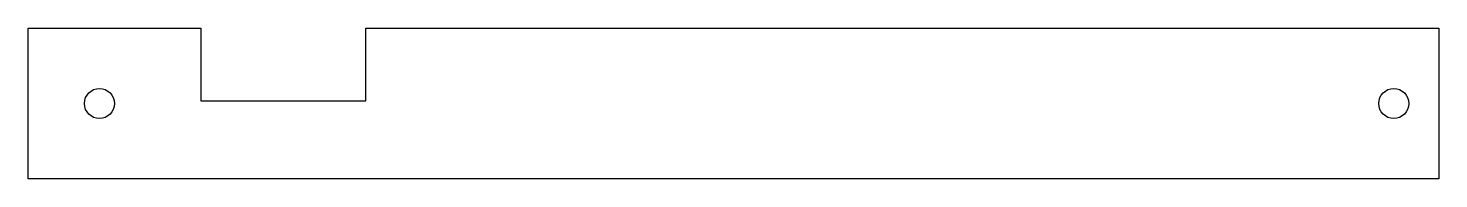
# Model space of a CAD drawing. Header units: millimetres. Extents: x -300 to -206, y 18.1 to 28.1.
import ezdxf

# ---------------------------------------------------------------- set-up
doc = ezdxf.new("R2010")
doc.units = ezdxf.units.MM
doc.layers.get('0').update_dxf_attribs({"linetype": 'CONTINUOUS'})

msp = doc.modelspace()

# ---------------------------------------------------------------- linework, layer by layer
msp.add_lwpolyline([(-277.5, 23.288), (-277.5, 28.118), (-206, 28.118), (-206, 18.118), (-300, 18.118), (-300, 28.118), (-288.5, 28.118), (-288.5, 23.288)], close=True)
for centre in [(-295.25, 23.118), (-209, 23.118)]:
    msp.add_circle(centre, 1)

doc.saveas('drawing.dxf')
